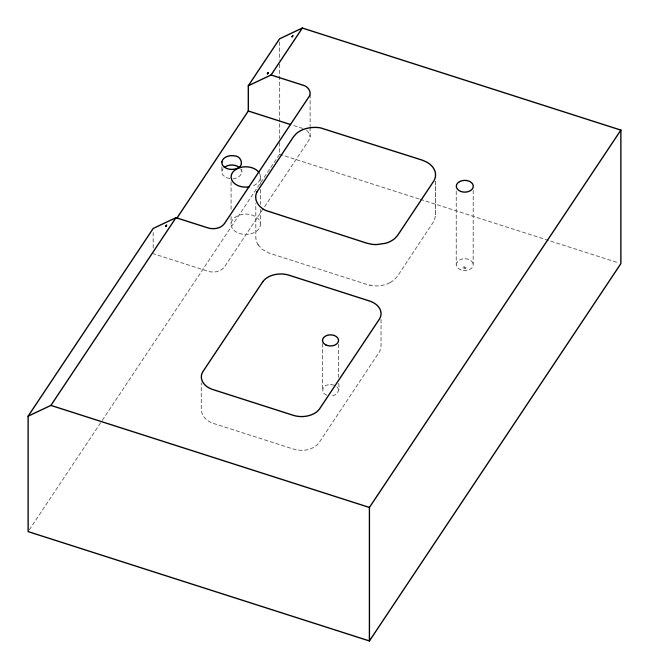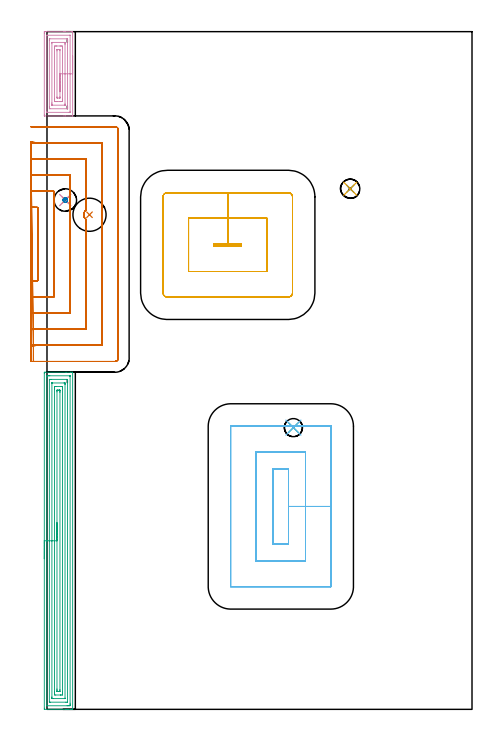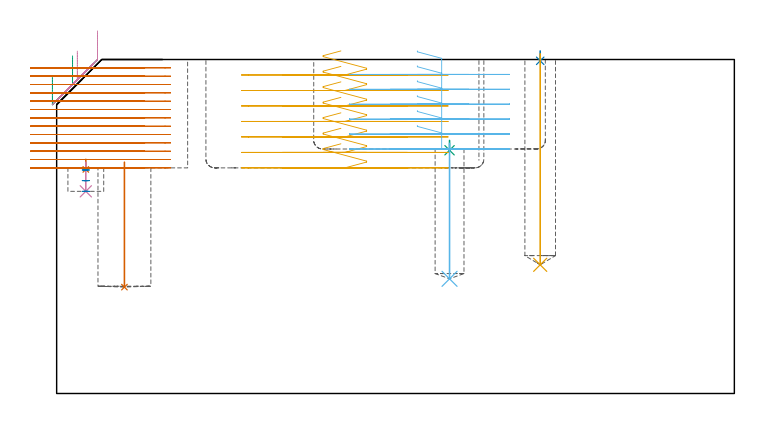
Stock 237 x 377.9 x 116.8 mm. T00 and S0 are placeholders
(PLAN: 13 operations, 7 tool changes, 73.2 min)
(1 SPOT_DRILL | STEP1POCKET | NXT0321_9005460120000 | 0.04 min | 4179 mm3)
(2 SPOT_DRILL_1 | STEP1POCKET_1 | NXT0321_9005460120000 | 0.03 min | 1 mm3)
(3 SPOT_DRILL_2 | STEP1POCKET_2 | NXT0321_9005460120000 | 0.04 min | 3424 mm3)
(4 DRILL_BLIND_HOLE_INTO_CENTER | STEP1POCKET | UGT0301_219 | 0.05 min | 604 mm3)
(5 DRILL_BLIND_HOLE_INTO_CENTER_1 | STEP1POCKET_1 | UGT0301_219 | 0.3 min | 6240 mm3)
(6 DRILL_BLIND_HOLE_INTO_CENTER_2 | STEP1POCKET_2 | NXT0301_072 | 0.2 min | 3582 mm3)
(7 INDEXABLE_INSERT_DRILL_BLIND_HOLE_FROM_SOLID | STEP1POCKET_3 | NXT0302_008 | 0.18 min | 21308 mm3)
(8 MILL_ROUGH_BLIND_HOLE_CONTOUR | STEP1POCKET | UGT0201_101 | Spiral | 0.15 min | 605 mm3)
(9 AREA_MILL | FG_CHAMFER_SURFACE | UGT0205_001 | 9.3 min | 24452 mm3)
(10 AREA_MILL_1 | FG_CHAMFER_SURFACE_1 | UGT0205_001 | 2.53 min | 6716 mm3)
(11 MILL_RECTANGULAR_POCKET | POCKET_RECTANGULAR_STRAIGHT | NXT0201_007 | Follow Part, ap 6.25, ae 75% | 7.45 min | 298589 mm3)
(12 MILL_RECTANGULAR_POCKET_1 | POCKET_RECTANGULAR_STRAIGHT_1 | NXT0201_007 | Follow Part, ap 6.25, ae 75% | 7.91 min | 281620 mm3)
(13 MILL_SLOT | SLOT_PARTIAL_RECTANGULAR | NXT0201_011 | Follow Part, ap 3, ae 75% | 44.98 min | 230679 mm3)
(TOOL NXT0321_9005460120000 | NC Spot Drill, 142deg, 12mm, Carbide, Uncoated | D12 PA142 FL30 Z2)
(TOOL UGT0301_219 | Twist Drill 10.7 mm | D10.7 PA118 FL90 Z2)
(TOOL NXT0301_072 | Carbide Drill 10.1mm [860.1-1010-051A1-MM 2214] | D10.1 PA140 FL71 Z2)
(TOOL NXT0302_008 | Index. Insert Drill 18.5mm [880-D1850L25-05] | D18.5 PA176 FL93 Z2)
(TOOL UGT0201_101 | End Mill 10 mm | D10 FL12 Z2)
(TOOL UGT0205_001 | Chamfer Mill 20 x 3 x 45 deg. | D20 FL50 Z2)
(TOOL NXT0201_007 | ENDMILL 25mm [R216.25-25050GCK54P 1620] | D25 R3 FL54 Z5)
(TOOL NXT0201_011 | ENDMILL 12mm [2P460-1200-NA 1630] | D12 FL38 Z6)
(OP 1 SPOT_DRILL)
G17 G21 G94 G90
T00 M6
G54
G17 G0 G90 X10.2 Y284. S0 M3
G43 Z126.8 H0
G94 G81 G98 Z78.362 F250. R81.9
G80
M5
M2
(OP 2 SPOT_DRILL_1)
G17 G21 G94 G90
T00 M6
G54
G17 G0 G90 X169.1 Y290.3 S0 M3
G43 Z126.8 H0
G94 G81 G98 Z116.339 F250. R119.8
G80
M5
M2
(OP 3 SPOT_DRILL_2)
G17 G21 G94 G90
T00 M6
G54
G17 G0 G90 X137.4 Y157.1 S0 M3
G43 Z126.8 H0
G94 G81 G98 Z85.065 F250. R88.5
G80
M5
M2
(OP 4 DRILL_BLIND_HOLE_INTO_CENTER)
G17 G21 G94 G90
T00 M6
G54
G17 G0 G90 X10.2 Y284. S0 M3
G43 Z126.8 H0
G94 G81 G98 Z70.7 F250. R80.9
G80
M5
M2
(OP 5 DRILL_BLIND_HOLE_INTO_CENTER_1)
G17 G21 G94 G90
T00 M6
G54
G17 G0 G90 X169.1 Y290.3 S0 M3
G43 Z126.8 H0
G94 G81 G98 Z45. F250. R118.8
G80
M5
M2
(OP 6 DRILL_BLIND_HOLE_INTO_CENTER_2)
G17 G21 G94 G90
T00 M6
G54
G17 G0 G90 X137.4 Y157.1 S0 M3
G43 Z126.8 H1
G94 G81 G98 Z40.1 F250. R87.5
G80
M5
M2
(OP 7 INDEXABLE_INSERT_DRILL_BLIND_HOLE_FROM_SOLID)
G17 G21 G94 G90
T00 M6
G54
G17 G0 G90 X23.7 Y275.8 S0 M3
G43 Z126.8 H1
G94 G81 G98 Z37.2 F250. R80.9
G80
M5
M2
(OP 8 MILL_ROUGH_BLIND_HOLE_CONTOUR)
G17 G21 G94 G90
T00 M6
G54
G17 G0 G90 X10.2 Y284. S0 M3
G43 Z126.8 H0
Z78.167
G94 G3 X10.825 Y284.625 R0.625 F250.
X10.2 Y285.25 R0.625
X8.95 Y284. R1.25
X10.2 Y285.25 R-1.25
X9.575 Y284.625 R0.625
X10.2 Y284. R0.625
G0 Z74.433
G3 X10.825 Y284.625 R0.625
X10.2 Y285.25 R0.625
X8.95 Y284. R1.25
X10.2 Y285.25 R-1.25
X9.575 Y284.625 R0.625
X10.2 Y284. R0.625
G0 Z70.7
G3 X10.825 Y284.625 R0.625
X10.2 Y285.25 R0.625
X8.95 Y284. R1.25
X10.2 Y285.25 R-1.25
X9.575 Y284.625 R0.625
X10.2 Y284. R0.625
G0 Z126.8
M5
M2
(OP 9 AREA_MILL)
G17 G21 G94 G90
T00 M6
G54
G17 G0 G90 X-1.5 Y84. S1061 M3
G43 Z126.8 H0
Z111.
G94 G1 Y84.038 Z110.128 F250.
Y84.152 Z109.264
Y84.341 Z108.412
Y84.603 Z107.58
Y84.937 Z106.774
Y85.34 Z106.
Y85.808 Z105.264
Y86.34 Z104.572
Y86.929 Z103.929
Y87.572 Z103.34
Y88.264 Z102.809
Y89. Z102.34
Y89.774 Z101.937
Y90.58 Z101.603
Y91.412 Z101.341
Y92.263 Z101.152
Y93.128 Z101.038
Y94. Z101.
X-1.499 Y187.379 Z101.001
X-1.496 Y187.806 Z101.002
X-1.492 Y187.99 Z101.006
X-1.076 Y188. Z101.422
X10.626 Z113.121
X12.996 Z115.491
X13.969 Z116.469
X14.298 Y187.99 Z116.789
X14.3 Y187.825 Z116.8
Y0.174
X14.298 Y0.01 Z116.789
X13.969 Y0. Z116.468
X13.683 Z116.182
X12.996 Z115.491
X11.774 Z114.27
X11.237 Z113.732
X10.626 Z113.121
X-1.345 Y0.001 Z101.153
X-1.492 Y0.01 Z101.006
X-1.499 Y0.158 Z100.999
X-1.5 Y0.621 Z101.
Y94.
X-0.086 Z102.414
X-0.085 Y185.479 Z102.415
X-0.084 Y185.592 Z102.416
X-0.079 Y185.973 Z102.421
X0.29 Y185.991 Z102.79
X0.683 Y185.997 Z103.183
X1.161 Y186. Z103.661
X1.563 Z104.063
X12.595 Z115.095
X12.8 Y185.998 Z115.3
X12.832 Y185.996 Z115.332
X12.865 Y185.99 Z115.365
X12.879 Y185.983 Z115.379
X12.88 Y185.957 Z115.38
X12.885 Y185.705 Z115.385
X12.886 Y3.414 Z115.386
X12.885 Y2.521 Z115.385
X12.884 Y2.408 Z115.384
X12.879 Y2.027 Z115.379
X12.51 Y2.009 Z115.01
X12.117 Y2.003 Z114.617
X11.639 Y2. Z114.139
X11.237 Z113.737
X0.206 Z102.706
X0. Y2.002 Z102.5
X-0.032 Y2.004 Z102.468
X-0.065 Y2.01 Z102.435
X-0.079 Y2.017 Z102.421
X-0.08 Y2.043 Z102.42
X-0.085 Y2.295 Z102.415
X-0.086 Y94. Z102.414
X1.328 Z103.828
X1.329 Y183.805 Z103.829
X1.33 Y183.923 Z103.83
X1.333 Y183.982 Z103.833
X1.335 Y183.989 Z103.835
X1.344 Y183.993 Z103.844
X1.372 Y183.998 Z103.872
X1.563 Y183.999 Z104.063
X2.25 Y184. Z104.75
X11.046 Y183.999 Z113.546
X11.237 Y183.995 Z113.737
X11.429 Y183.99 Z113.929
X11.465 Y183.981 Z113.965
X11.467 Y183.947 Z113.967
X11.47 Y183.884 Z113.97
X11.471 Y183.805 Z113.971
Y183.567
Y4.195
X11.47 Y4.077 Z113.97
X11.467 Y4.018 Z113.967
X11.465 Y4.011 Z113.965
X11.456 Y4.007 Z113.956
X11.428 Y4.002 Z113.928
X11.237 Y4.001 Z113.737
X10.55 Y4. Z113.05
X1.754 Y4.001 Z104.254
X1.563 Y4.004 Z104.063
X1.371 Y4.01 Z103.871
X1.335 Y4.019 Z103.835
X1.333 Y4.053 Z103.833
X1.33 Y4.116 Z103.83
X1.329 Y4.195 Z103.829
Y4.433
X1.328 Y94. Z103.828
X2.743 Z105.243
Y181.712
X2.745 Y181.908 Z105.245
X2.748 Y181.978 Z105.248
X2.75 Y181.99 Z105.25
X2.757 Y181.993 Z105.257
X2.783 Y181.997 Z105.283
X2.891 Y181.999 Z105.391
X9.495 Y182. Z111.995
X9.91 Y181.993 Z112.41
X10.013 Y181.99 Z112.513
X10.051 Y181.983 Z112.551
X10.053 Y181.949 Z112.553
X10.055 Y181.861 Z112.555
X10.057 Y181.429 Z112.557
Y181.124
Y6.288
X10.055 Y6.092 Z112.555
X10.052 Y6.022 Z112.552
X10.05 Y6.01 Z112.55
X10.043 Y6.007 Z112.543
X10.017 Y6.003 Z112.517
X9.909 Y6.001 Z112.409
X3.305 Y6. Z105.805
X2.89 Y6.007 Z105.39
X2.787 Y6.01 Z105.287
X2.749 Y6.017 Z105.249
X2.747 Y6.051 Z105.247
X2.745 Y6.139 Z105.245
X2.743 Y6.571 Z105.243
Y6.876
Y94.
X4.157 Z106.657
Y178.443
X4.159 Y179.337 Z106.659
X4.16 Y179.379 Z106.66
X4.201 Y179.99 Z106.701
X4.431 Y179.997 Z106.931
X5.081 Y180. Z107.581
X5.307 Z107.807
X7.947 Y179.999 Z110.447
X8.599 Y179.99 Z111.099
X8.64 Y179.337 Z111.14
X8.642 Y179.293 Z111.142
X8.643 Y178.443 Z111.143
Y9.557
X8.641 Y8.663 Z111.141
X8.64 Y8.621 Z111.14
X8.599 Y8.01 Z111.099
X8.369 Y8.003 Z110.869
X7.719 Y8. Z110.219
X7.493 Z109.993
X4.853 Y8.001 Z107.353
X4.201 Y8.01 Z106.701
X4.16 Y8.663 Z106.66
X4.158 Y8.707 Z106.658
X4.157 Y9.557 Z106.657
Y94.
X5.571 Z108.071
Y177.051
X5.573 Y177.549 Z108.073
X5.576 Y177.94 Z108.076
X5.579 Y177.99 Z108.079
X5.628 Y177.994 Z108.128
X5.739 Y177.998 Z108.239
X5.96 Y177.999 Z108.46
X6.396 Y178. Z108.896
X6.84 Z109.34
X6.988 Y177.999 Z109.488
X7.106 Y177.997 Z109.606
X7.184 Y177.992 Z109.684
X7.222 Y177.988 Z109.722
X7.223 Y177.944 Z109.723
X7.227 Y177.549 Z109.727
X7.229 Y177.154 Z109.729
Y176.656
Y10.949
X7.227 Y10.451 Z109.727
X7.224 Y10.06 Z109.724
X7.221 Y10.01 Z109.721
X7.172 Y10.006 Z109.672
X7.061 Y10.002 Z109.561
X6.84 Y10.001 Z109.34
X6.404 Y10. Z108.904
X5.96 Z108.46
X5.812 Y10.001 Z108.312
X5.694 Y10.003 Z108.194
X5.616 Y10.007 Z108.116
X5.578 Y10.012 Z108.078
X5.577 Y10.056 Z108.077
X5.573 Y10.451 Z108.073
X5.571 Y10.846 Z108.071
Y11.344
Y94.
Y94.872 Z108.109
Y95.736 Z108.223
Y96.588 Z108.412
Y97.42 Z108.674
Y98.226 Z109.008
Y99. Z109.411
Y99.736 Z109.88
Y100.428 Z110.411
Y101.071 Z111.
Y101.66 Z111.643
Y102.191 Z112.335
Y102.66 Z113.071
Y103.063 Z113.845
Y103.397 Z114.651
Y103.659 Z115.483
Y103.848 Z116.335
Y103.962 Z117.2
Y104. Z118.071
G0 Z126.8
M5
M2
(OP 10 AREA_MILL_1)
G17 G21 G94 G90
T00 M6
G54
G17 G0 G90 X14.3 Y364.4 S1061 M3
G43 Z126.8 H0
G94 G1 Y364.362 Z125.928 F250.
Y364.248 Z125.063
Y364.059 Z124.212
Y363.797 Z123.38
Y363.463 Z122.574
Y363.06 Z121.8
Y362.592 Z121.064
Y362.06 Z120.372
Y361.471 Z119.729
Y360.828 Z119.139
Y360.136 Z118.608
Y359.4 Z118.14
Y358.626 Z117.737
Y357.82 Z117.403
Y356.988 Z117.141
Y356.137 Z116.952
Y355.272 Z116.838
Y354.4 Z116.8
Y330.955
X14.295 Y330.91 Z116.793
X14.195 Y330.9 Z116.693
X10.249 Z112.747
X9.478 Z111.972
X-1.286 Z101.21
X-1.465 Y330.904 Z101.031
X-1.492 Y330.91 Z101.004
X-1.498 Y330.937 Z100.998
X-1.5 Y331.397 Z101.
Y376.945
X-1.498 Y377.403 Z101.002
X-1.493 Y377.823 Z101.003
X-1.491 Y377.892 Z101.005
X-1.076 Y377.896 Z101.42
X-0.581 Y377.9 Z101.914
X9.478 Z111.972
X10.249 Z112.747
X10.358 Z112.856
X13.876 Z116.374
X14.198 Y377.899 Z116.696
X14.295 Y377.89 Z116.793
X14.3 Y377.845 Z116.8
Y354.4
X12.886 Z115.386
X12.885 Y333.167 Z115.385
X12.883 Y332.973 Z115.383
X12.881 Y332.926 Z115.381
X12.88 Y332.911 Z115.38
X12.824 Y332.908 Z115.324
X12.647 Y332.903 Z115.147
X12.382 Y332.9 Z114.882
X0.069 Z102.569
X-0.029 Y332.903 Z102.471
X-0.065 Y332.906 Z102.435
X-0.077 Y332.91 Z102.423
X-0.079 Y332.921 Z102.421
X-0.083 Y332.965 Z102.417
X-0.085 Y333.055 Z102.415
Y375.633
X-0.083 Y375.827 Z102.417
X-0.081 Y375.874 Z102.419
X-0.08 Y375.889 Z102.42
X-0.023 Y375.892 Z102.477
X0.153 Y375.897 Z102.653
X0.418 Y375.9 Z102.918
X12.732 Z115.232
X12.829 Y375.897 Z115.329
X12.865 Y375.894 Z115.365
X12.877 Y375.89 Z115.377
X12.879 Y375.879 Z115.379
X12.883 Y375.835 Z115.383
X12.885 Y375.745 Z115.385
X12.886 Y354.4 Z115.386
X11.472 Z113.972
X11.471 Y335.821 Z113.971
X11.47 Y335.586 Z113.97
X11.465 Y334.936 Z113.965
X11.271 Y334.903 Z113.771
X11.237 Y334.901 Z113.737
X1.598 Z104.098
X1.563 Y334.904 Z104.063
X1.336 Y334.936 Z103.836
X1.332 Y335.169 Z103.832
X1.329 Y335.821 Z103.829
X1.328 Y336.057 Z103.828
X1.329 Y372.979 Z103.829
X1.33 Y373.214 Z103.83
X1.336 Y373.864 Z103.836
X1.53 Y373.897 Z104.03
X1.563 Y373.899 Z104.063
X11.202 Z113.702
X11.237 Y373.896 Z113.737
X11.464 Y373.864 Z113.964
X11.468 Y373.631 Z113.968
X11.471 Y372.979 Z113.971
X11.472 Y372.744 Z113.972
Y354.4
X10.057 Z112.557
Y337.59
X10.055 Y337.01 Z112.555
X10.052 Y336.926 Z112.552
X10.05 Y336.91 Z112.55
X10.035 Y336.907 Z112.535
X9.993 Y336.903 Z112.493
X9.821 Y336.901 Z112.321
X3.128 Y336.9 Z105.628
X2.909 Y336.903 Z105.409
X2.799 Y336.907 Z105.299
X2.751 Y336.91 Z105.251
X2.75 Y336.943 Z105.25
X2.745 Y337.286 Z105.245
X2.743 Y337.59 Z105.243
Y338.173
Y371.21
X2.745 Y371.79 Z105.245
X2.748 Y371.874 Z105.248
X2.75 Y371.89 Z105.25
X2.765 Y371.893 Z105.265
X2.807 Y371.897 Z105.307
X2.979 Y371.899 Z105.479
X9.672 Y371.9 Z112.172
X9.891 Y371.897 Z112.391
X10.001 Y371.893 Z112.501
X10.049 Y371.89 Z112.549
X10.051 Y371.857 Z112.551
X10.055 Y371.514 Z112.555
X10.057 Y371.21 Z112.557
Y370.627
Y354.4
X8.643 Z111.143
Y340.2
X8.64 Y339.36 Z111.14
X8.639 Y339.32 Z111.139
X8.599 Y338.91 Z111.099
X8.174 Y338.903 Z110.674
X7.719 Y338.901 Z110.219
X7.297 Y338.9 Z109.797
X5.538 Z108.038
X5.081 Y338.901 Z107.581
X4.656 Y338.903 Z107.156
X4.201 Y338.91 Z106.701
X4.162 Y339.36 Z106.662
X4.159 Y339.402 Z106.659
X4.157 Y340.244 Z106.657
Y368.6
X4.16 Y369.44 Z106.66
X4.162 Y369.48 Z106.662
X4.201 Y369.89 Z106.701
X4.627 Y369.897 Z107.127
X5.081 Y369.899 Z107.581
X5.503 Y369.9 Z108.003
X7.262 Z109.762
X7.719 Y369.899 Z110.219
X8.144 Y369.897 Z110.644
X8.599 Y369.89 Z111.099
X8.638 Y369.44 Z111.138
X8.641 Y369.398 Z111.141
X8.643 Y368.556 Z111.143
Y354.4
X7.229 Z109.729
Y341.623
X7.227 Y341.129 Z109.727
X7.224 Y340.935 Z109.724
X7.223 Y340.917 Z109.723
X7.203 Y340.91 Z109.703
X7.143 Y340.904 Z109.643
X7.067 Y340.9 Z109.567
X5.96 Y340.902 Z108.46
X5.733 Y340.905 Z108.233
X5.587 Y340.91 Z108.087
X5.578 Y341. Z108.078
X5.575 Y341.129 Z108.075
X5.572 Y341.52 Z108.072
X5.571 Y367.177 Z108.071
X5.573 Y367.671 Z108.073
X5.576 Y367.865 Z108.076
X5.577 Y367.883 Z108.077
X5.597 Y367.89 Z108.097
X5.657 Y367.896 Z108.157
X5.733 Y367.9 Z108.233
X6.84 Y367.898 Z109.34
X7.068 Y367.895 Z109.568
X7.213 Y367.89 Z109.713
X7.222 Y367.8 Z109.722
X7.225 Y367.671 Z109.725
X7.228 Y367.28 Z109.728
X7.229 Y354.4 Z109.729
Y353.528 Z109.767
Y352.664 Z109.881
Y351.812 Z110.07
Y350.98 Z110.332
Y350.174 Z110.666
Y349.4 Z111.069
Y348.664 Z111.537
Y347.972 Z112.068
Y347.329 Z112.658
Y346.74 Z113.301
Y346.209 Z113.993
Y345.74 Z114.729
Y345.337 Z115.503
Y345.003 Z116.309
Y344.741 Z117.141
Y344.552 Z117.992
Y344.438 Z118.857
Y344.4 Z119.729
G0 Z126.8
M5
M2
(OP 11 MILL_RECTANGULAR_POCKET)
G17 G21 G94 G90
T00 M6
G54
G17 G0 G90 X99.402 Y259.6 S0 M3
G43 Z126.8 H1
Z119.8
G94 G1 X93.2 Z118.138 F250.
Y258.4 Z117.816
X108.4 Z113.744
Y259.6 Z113.422
X100.8 Z111.386
X93.2 F500.
Y258.4
X108.4
Y259.6
X100.8
Y273.85
X78.95
Y244.15
X122.65
Y273.85
X100.8
Y288.1
X67.1
G3 X64.7 Y285.7 R2.4
G1 Y232.3
G3 X67.1 Y229.9 R2.4
G1 X134.5
G3 X136.9 Y232.3 R2.4
G1 Y285.7
G3 X134.5 Y288.1 R2.4
G1 X100.8
X99.8
G0 X99.402 Y259.6 Z114.386
G1 X93.2 Z112.724 F250.
Y258.4 Z112.402
X108.4 Z108.329
Y259.6 Z108.008
X100.8 Z105.971
X93.2 F500.
Y258.4
X108.4
Y259.6
X100.8
Y273.85
X78.95
Y244.15
X122.65
Y273.85
X100.8
Y288.1
X67.1
G3 X64.7 Y285.7 R2.4
G1 Y232.3
G3 X67.1 Y229.9 R2.4
G1 X134.5
G3 X136.9 Y232.3 R2.4
G1 Y285.7
G3 X134.5 Y288.1 R2.4
G1 X100.8
X99.8
G0 X99.402 Y259.6 Z108.971
G1 X93.2 Z107.309 F250.
Y258.4 Z106.988
X108.4 Z102.915
Y259.6 Z102.594
X100.8 Z100.557
X93.2 F500.
Y258.4
X108.4
Y259.6
X100.8
Y273.85
X78.95
Y244.15
X122.65
Y273.85
X100.8
Y288.1
X67.1
G3 X64.7 Y285.7 R2.4
G1 Y232.3
G3 X67.1 Y229.9 R2.4
G1 X134.5
G3 X136.9 Y232.3 R2.4
G1 Y285.7
G3 X134.5 Y288.1 R2.4
G1 X100.8
X99.8
G0 X99.402 Y259.6 Z103.557
G1 X93.2 Z101.895 F250.
Y258.4 Z101.574
X108.4 Z97.501
Y259.6 Z97.179
X100.8 Z95.143
X93.2 F500.
Y258.4
X108.4
Y259.6
X100.8
Y273.85
X78.95
Y244.15
X122.65
Y273.85
X100.8
Y288.1
X67.1
G3 X64.7 Y285.7 R2.4
G1 Y232.3
G3 X67.1 Y229.9 R2.4
G1 X134.5
G3 X136.9 Y232.3 R2.4
G1 Y285.7
G3 X134.5 Y288.1 R2.4
G1 X100.8
X99.8
G0 X99.402 Y259.6 Z98.143
G1 X93.2 Z96.481 F250.
Y258.4 Z96.159
X108.4 Z92.086
Y259.6 Z91.765
X100.8 Z89.729
X93.2 F500.
Y258.4
X108.4
Y259.6
X100.8
Y273.85
X78.95
Y244.15
X122.65
Y273.85
X100.8
Y288.1
X67.1
G3 X64.7 Y285.7 R2.4
G1 Y232.3
G3 X67.1 Y229.9 R2.4
G1 X134.5
G3 X136.9 Y232.3 R2.4
G1 Y285.7
G3 X134.5 Y288.1 R2.4
G1 X100.8
X99.8
G0 X99.402 Y259.6 Z92.729
G1 X93.2 Z91.067 F250.
Y258.4 Z90.745
X108.4 Z86.672
Y259.6 Z86.351
X100.8 Z84.314
X93.2 F500.
Y258.4
X108.4
Y259.6
X100.8
Y273.85
X78.95
Y244.15
X122.65
Y273.85
X100.8
Y288.1
X67.1
G3 X64.7 Y285.7 R2.4
G1 Y232.3
G3 X67.1 Y229.9 R2.4
G1 X134.5
G3 X136.9 Y232.3 R2.4
G1 Y285.7
G3 X134.5 Y288.1 R2.4
G1 X100.8
X99.8
G0 X99.402 Y259.6 Z87.314
G1 X93.2 Z85.652 F250.
Y258.4 Z85.331
X108.4 Z81.258
Y259.6 Z80.936
X100.8 Z78.9
X93.2 F500.
Y258.4
X108.4
Y259.6
X100.8
Y273.85
X78.95
Y244.15
X122.65
Y273.85
X100.8
Y288.1
X67.1
G3 X64.7 Y285.7 R2.4
G1 Y232.3
G3 X67.1 Y229.9 R2.4
G1 X134.5
G3 X136.9 Y232.3 R2.4
G1 Y285.7
G3 X134.5 Y288.1 R2.4
G1 X100.8
X99.8
G0 Z126.8
M5
M2
(OP 12 MILL_RECTANGULAR_POCKET_1)
G17 G21 G94 G90
T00 M6
G54
G17 G0 G90 X126.15 Y93.315 S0 M3
G43 Z126.8 H1
Z119.8
G94 G1 Y92.15 Z119.488 F250.
X134.65 Z117.21
Y113.15 Z111.583
Y134.15 F500.
X126.15
Y92.15
X134.65
Y113.15
X144.15
Y143.65
X116.65
Y82.65
X144.15
Y113.15
X158.4
Y157.8
X158.395 Y157.855
X158.355 Y157.895
X158.3 Y157.9
X102.5
X102.445 Y157.895
X102.405 Y157.855
X102.4 Y157.8
Y68.5
X102.405 Y68.445
X102.445 Y68.405
X102.5 Y68.4
X158.3
X158.355 Y68.405
X158.395 Y68.445
X158.4 Y68.5
Y113.15
Y114.15
G0 X126.15 Y93.315 Z114.583
G1 Y92.15 Z114.271 F250.
X134.65 Z111.994
Y113.15 Z106.367
Y134.15 F500.
X126.15
Y92.15
X134.65
Y113.15
X144.15
Y143.65
X116.65
Y82.65
X144.15
Y113.15
X158.4
Y157.8
X158.395 Y157.855
X158.355 Y157.895
X158.3 Y157.9
X102.5
X102.445 Y157.895
X102.405 Y157.855
X102.4 Y157.8
Y68.5
X102.405 Y68.445
X102.445 Y68.405
X102.5 Y68.4
X158.3
X158.355 Y68.405
X158.395 Y68.445
X158.4 Y68.5
Y113.15
Y114.15
G0 X126.15 Y93.315 Z109.367
G1 Y92.15 Z109.054 F250.
X134.65 Z106.777
Y113.15 Z101.15
Y134.15 F500.
X126.15
Y92.15
X134.65
Y113.15
X144.15
Y143.65
X116.65
Y82.65
X144.15
Y113.15
X158.4
Y157.8
X158.395 Y157.855
X158.355 Y157.895
X158.3 Y157.9
X102.5
X102.445 Y157.895
X102.405 Y157.855
X102.4 Y157.8
Y68.5
X102.405 Y68.445
X102.445 Y68.405
X102.5 Y68.4
X158.3
X158.355 Y68.405
X158.395 Y68.445
X158.4 Y68.5
Y113.15
Y114.15
G0 X126.15 Y93.315 Z104.15
G1 Y92.15 Z103.838 F250.
X134.65 Z101.56
Y113.15 Z95.933
Y134.15 F500.
X126.15
Y92.15
X134.65
Y113.15
X144.15
Y143.65
X116.65
Y82.65
X144.15
Y113.15
X158.4
Y157.8
X158.395 Y157.855
X158.355 Y157.895
X158.3 Y157.9
X102.5
X102.445 Y157.895
X102.405 Y157.855
X102.4 Y157.8
Y68.5
X102.405 Y68.445
X102.445 Y68.405
X102.5 Y68.4
X158.3
X158.355 Y68.405
X158.395 Y68.445
X158.4 Y68.5
Y113.15
Y114.15
G0 X126.15 Y93.315 Z98.933
G1 Y92.15 Z98.621 F250.
X134.65 Z96.344
Y113.15 Z90.717
Y134.15 F500.
X126.15
Y92.15
X134.65
Y113.15
X144.15
Y143.65
X116.65
Y82.65
X144.15
Y113.15
X158.4
Y157.8
X158.395 Y157.855
X158.355 Y157.895
X158.3 Y157.9
X102.5
X102.445 Y157.895
X102.405 Y157.855
X102.4 Y157.8
Y68.5
X102.405 Y68.445
X102.445 Y68.405
X102.5 Y68.4
X158.3
X158.355 Y68.405
X158.395 Y68.445
X158.4 Y68.5
Y113.15
Y114.15
G0 X126.15 Y93.315 Z93.717
G1 Y92.15 Z93.405 F250.
X134.65 Z91.127
Y113.15 Z85.5
Y134.15 F500.
X126.15
Y92.15
X134.65
Y113.15
X144.15
Y143.65
X116.65
Y82.65
X144.15
Y113.15
X158.4
Y157.8
X158.395 Y157.855
X158.355 Y157.895
X158.3 Y157.9
X102.5
X102.445 Y157.895
X102.405 Y157.855
X102.4 Y157.8
Y68.5
X102.405 Y68.445
X102.445 Y68.405
X102.5 Y68.4
X158.3
X158.355 Y68.405
X158.395 Y68.445
X158.4 Y68.5
Y113.15
Y114.15
G0 Z126.8
M5
M2
(OP 13 MILL_SLOT)
G17 G21 G94 G90
T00 M6
G54
G17 G0 G90 X-8.998 Y238.872 S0 M3
G43 Z126.8 H1
Z113.885
G94 G1 X-6. Y238.974 F250.
G2 X-5.2 Y238.994 R45. F500.
G1 Y279.906
G2 X-6. Y279.926 R45.
G1 X-8.998 Y280.028 F250.
X-8.997 Y229.84
X-6. Y229.968
G2 X-4.472 Y230. R36. F500.
G1 X3.8
Y288.9
X-4.472
G2 X-6. Y288.932 R36.
G1 X-8.997 Y289.06 F250.
X-8.995 Y220.787
X-6. Y220.957
G2 X-4.472 Y221. R27. F500.
G1 X12.8
Y297.9
X-4.472
G2 X-6. Y297.943 R27.
G1 X-8.995 Y298.113 F250.
X-8.989 Y211.68
X-6. Y211.935
G2 X-4.472 Y212. R18. F500.
G1 X21.8
Y273.178
G2 X20.638 Y274.718 R3.337
X20.534 Y275.09 R3.292
X21.8 Y278.433 R3.292
G1 Y306.9
X-4.472
G2 X-6. Y306.965 R18.
G1 X-8.989 Y307.22 F250.
X-8.956 Y202.36
X-6. Y202.869
G2 X-4.472 Y203. R9. F500.
G1 X30.8
Y315.9
X-4.472
G2 X-6. Y316.031 R9.
G1 X-8.956 Y316.54 F250.
X-7.472 Y194.
X-4.472
X37.9 F500.
G3 X39.8 Y195.9 R1.9
G1 Y323.
G3 X37.9 Y324.9 R1.9
G1 X-4.472
X-7.472 F250.
G0 X-8.998 Y238.872 Z110.969
G1 X-6. Y238.974
G2 X-5.2 Y238.994 R45. F500.
G1 Y279.906
G2 X-6. Y279.926 R45.
G1 X-8.998 Y280.028 F250.
X-8.997 Y229.84
X-6. Y229.968
G2 X-4.472 Y230. R36. F500.
G1 X3.8
Y288.9
X-4.472
G2 X-6. Y288.932 R36.
G1 X-8.997 Y289.06 F250.
X-8.995 Y220.787
X-6. Y220.957
G2 X-4.472 Y221. R27. F500.
G1 X12.8
Y297.9
X-4.472
G2 X-6. Y297.943 R27.
G1 X-8.995 Y298.113 F250.
X-8.989 Y211.68
X-6. Y211.935
G2 X-4.472 Y212. R18. F500.
G1 X21.8
Y273.178
G2 X20.638 Y274.718 R3.337
X21.8 Y278.433 R3.292
G1 Y306.9
X-4.472
G2 X-6. Y306.965 R18.
G1 X-8.989 Y307.22 F250.
X-8.956 Y202.36
X-6. Y202.869
G2 X-4.472 Y203. R9. F500.
G1 X30.8
Y315.9
X-4.472
G2 X-6. Y316.031 R9.
G1 X-8.956 Y316.54 F250.
X-7.472 Y194.
X-4.472
X37.9 F500.
G3 X39.8 Y195.9 R1.9
G1 Y323.
G3 X37.9 Y324.9 R1.9
G1 X-4.472
X-7.472 F250.
G0 X-9. Y238.964 Z108.054
G1 X-6. Y238.998
G2 X-5.2 Y239. R45. F500.
G1 Y279.9
G2 X-6. Y279.902 R45.
G1 X-9. Y279.936 F250.
Y229.953
X-6. Y229.996
G2 X-5.485 Y230. R36. F500.
G1 X3.8
Y288.9
X-5.494
G2 X-6. Y288.904 R36.
G1 X-9. Y288.946 F250.
X-8.999 Y220.938
X-6. Y220.995
G2 X-5.485 Y221. R27. F500.
G1 X12.8
Y297.9
X-5.494
G2 X-6. Y297.905 R27.
G1 X-8.999 Y297.961 F250.
Y211.907
X-6. Y211.993
G2 X-5.485 Y212. R18. F500.
G1 X21.8
Y273.178
G2 X20.638 Y274.718 R3.337
X21.8 Y278.433 R3.292
G1 Y306.9
X-5.494
G2 X-6. Y306.907 R18.
G1 X-8.999 Y306.992 F250.
X-8.995 Y202.814
X-6. Y202.985
G2 X-5.485 Y203. R9. F500.
G1 X30.8
Y315.9
X-5.494
G2 X-6. Y315.914 R9.
G1 X-8.995 Y316.083 F250.
X-8.485 Y194.
X-5.485
X37.9 F500.
G3 X39.8 Y195.9 R1.9
G1 Y323.
G3 X37.9 Y324.9 R1.9
G1 X-5.494
X-8.494 F250.
G0 X-9. Y239. Z105.138
G1 X-6.
X-5.2 F500.
Y279.9
X-6.
X-9. F250.
Y230.
X-6.
X3.8 F500.
Y288.9
X-6.
X-9. F250.
Y221.
X-6.
X12.8 F500.
Y297.9
X-6.
X-9. F250.
Y212.
X-6.
X21.8 F500.
Y273.178
G2 X20.638 Y274.718 R3.337
X21.8 Y278.433 R3.292
G1 Y306.9
X-6.
X-9. F250.
Y203.
X-6.
X30.8 F500.
Y315.9
X-6.
X-9. F250.
Y194.
X-6.
X37.9 F500.
G3 X39.8 Y195.9 R1.9
G1 Y323.
G3 X37.9 Y324.9 R1.9
G1 X-6.
X-9. F250.
G0 Y239. Z102.223
G1 X-6.
X-5.2 F500.
Y279.9
X-6.
X-9. F250.
Y230.
X-6.
X3.8 F500.
Y288.9
X-6.
X-9. F250.
Y221.
X-6.
X12.8 F500.
Y297.9
X-6.
X-9. F250.
Y212.
X-6.
X21.8 F500.
Y273.178
G2 X20.638 Y274.718 R3.337
X21.8 Y278.433 R3.292
G1 Y306.9
X-6.
X-9. F250.
Y203.
X-6.
X30.8 F500.
Y315.9
X-6.
X-9. F250.
Y194.
X-6.
X37.9 F500.
G3 X39.8 Y195.9 R1.9
G1 Y323.
G3 X37.9 Y324.9 R1.9
G1 X-6.
X-9. F250.
G0 Y239. Z99.308
G1 X-6.
X-5.2 F500.
Y279.9
X-6.
X-9. F250.
Y230.
X-6.
X3.8 F500.
Y288.9
X-6.
X-9. F250.
Y221.
X-6.
X12.8 F500.
Y297.9
X-6.
X-9. F250.
Y212.
X-6.
X21.8 F500.
Y273.178
G2 X20.638 Y274.718 R3.337
X21.8 Y278.433 R3.292
G1 Y306.9
X-6.
X-9. F250.
Y203.
X-6.
X30.8 F500.
Y315.9
X-6.
X-9. F250.
Y194.
X-6.
X37.9 F500.
G3 X39.8 Y195.9 R1.9
G1 Y323.
G3 X37.9 Y324.9 R1.9
G1 X-6.
X-9. F250.
G0 Y239. Z96.392
G1 X-6.
X-5.2 F500.
Y279.9
X-6.
X-9. F250.
Y230.
X-6.
X3.8 F500.
Y288.9
X-6.
X-9. F250.
Y221.
X-6.
X12.8 F500.
Y297.9
X-6.
X-9. F250.
Y212.
X-6.
X21.8 F500.
Y273.179
G2 X20.638 Y274.718 R3.339
X21.8 Y278.433 R3.292
G1 Y306.9
X-6.
X-9. F250.
Y203.
X-6.
X30.8 F500.
Y315.9
X-6.
X-9. F250.
Y194.
X-6.
X37.9 F500.
G3 X39.8 Y195.9 R1.9
G1 Y323.
G3 X37.9 Y324.9 R1.9
G1 X-6.
X-9. F250.
G0 Y239. Z93.477
G1 X-6.
X-5.2 F500.
Y279.9
X-6.
X-9. F250.
Y230.
X-6.
X3.8 F500.
Y288.9
X-6.
X-9. F250.
Y221.
X-6.
X12.8 F500.
Y297.9
X-6.
X-9. F250.
Y212.
X-6.
X21.8 F500.
Y273.179
G2 X20.638 Y274.718 R3.339
X21.8 Y278.433 R3.292
G1 Y306.9
X-6.
X-9. F250.
Y203.
X-6.
X30.8 F500.
Y315.9
X-6.
X-9. F250.
Y194.
X-6.
X37.9 F500.
G3 X39.8 Y195.9 R1.9
G1 Y323.
G3 X37.9 Y324.9 R1.9
G1 X-6.
X-9. F250.
G0 Y239. Z90.562
G1 X-6.
X-5.2 F500.
Y279.9
X-6.
X-9. F250.
Y230.
X-6.
X3.8 F500.
Y288.9
X-6.
X-9. F250.
Y221.
X-6.
X12.8 F500.
Y297.9
X-6.
X-9. F250.
Y212.
X-6.
X21.8 F500.
Y273.178
G2 X20.638 Y274.718 R3.337
X21.8 Y278.433 R3.292
G1 Y306.9
X-6.
X-9. F250.
Y203.
X-6.
X30.8 F500.
Y315.9
X-6.
X-9. F250.
Y194.
X-6.
X37.9 F500.
G3 X39.8 Y195.9 R1.9
G1 Y323.
G3 X37.9 Y324.9 R1.9
G1 X-6.
X-9. F250.
G0 Y239. Z87.646
G1 X-6.
X-5.2 F500.
Y279.9
X-6.
X-9. F250.
Y230.
X-6.
X3.8 F500.
Y288.9
X-6.
X-9. F250.
Y221.
X-6.
X12.8 F500.
Y297.9
X-6.
X-9. F250.
Y212.
X-6.
X21.8 F500.
Y273.178
G2 X20.638 Y274.718 R3.337
X21.8 Y278.433 R3.292
G1 Y306.9
X-6.
X-9. F250.
Y203.
X-6.
X30.8 F500.
Y315.9
X-6.
X-9. F250.
Y194.
X-6.
X37.9 F500.
G3 X39.8 Y195.9 R1.9
G1 Y323.
G3 X37.9 Y324.9 R1.9
G1 X-6.
X-9. F250.
G0 Y239. Z84.731
G1 X-6.
X-5.2 F500.
Y279.9
X-6.
X-9. F250.
Y230.
X-6.
X3.8 F500.
Y288.9
X-6.
X-9. F250.
Y221.
X-6.
X12.8 F500.
Y297.9
X-6.
X-9. F250.
Y212.
X-6.
X21.8 F500.
Y273.178
G2 X20.638 Y274.718 R3.337
X20.555 Y275.001 R3.292
X20.469 Y275.542 R3.292
X21.8 Y278.433 R3.292
G1 Y306.9
X-6.
X-9. F250.
Y203.
X-6.
X30.8 F500.
Y315.9
X-6.
X-9. F250.
Y194.
X-6.
X37.9 F500.
G3 X39.8 Y195.9 R1.9
G1 Y323.
G3 X37.9 Y324.9 R1.9
G1 X-6.
X-9. F250.
G0 Y239. Z81.815
G1 X-6.
X-5.2 F500.
Y279.9
X-6.
X-9. F250.
Y230.
X-6.
X3.8 F500.
Y288.9
X-6.
X-9. F250.
Y221.
X-6.
X12.8 F500.
Y297.9
X-6.
X-9. F250.
Y212.
X-6.
X21.8 F500.
Y273.178
G2 X20.638 Y274.718 R3.337
X20.555 Y275.001 R3.292
X20.469 Y275.542 R3.292
X21.8 Y278.433 R3.292
G1 Y306.9
X-6.
X-9. F250.
Y203.
X-6.
X30.8 F500.
Y315.9
X-6.
X-9. F250.
Y194.
X-6.
X37.9 F500.
G3 X39.8 Y195.9 R1.9
G1 Y323.
G3 X37.9 Y324.9 R1.9
G1 X-6.
X-9. F250.
G0 Y239. Z78.9
G1 X-6.
X-5.2 F500.
Y279.9
X-6.
X-9. F250.
Y230.
X-6.
X3.8 F500.
Y288.9
X-6.
X-9. F250.
Y221.
X-6.
X12.8 F500.
Y297.9
X-6.
X-9. F250.
Y212.
X-6.
X21.8 F500.
Y273.178
G2 X20.638 Y274.718 R3.337
X21.8 Y278.433 R3.292
G1 Y306.9
X-6.
X-9. F250.
Y203.
X-6.
X30.8 F500.
Y315.9
X-6.
X-9. F250.
Y194.
X-6.
X37.9 F500.
G3 X39.8 Y195.9 R1.9
G1 Y323.
G3 X37.9 Y324.9 R1.9
G1 X-6.
X-9. F250.
G0 Z126.8
M5
M2
